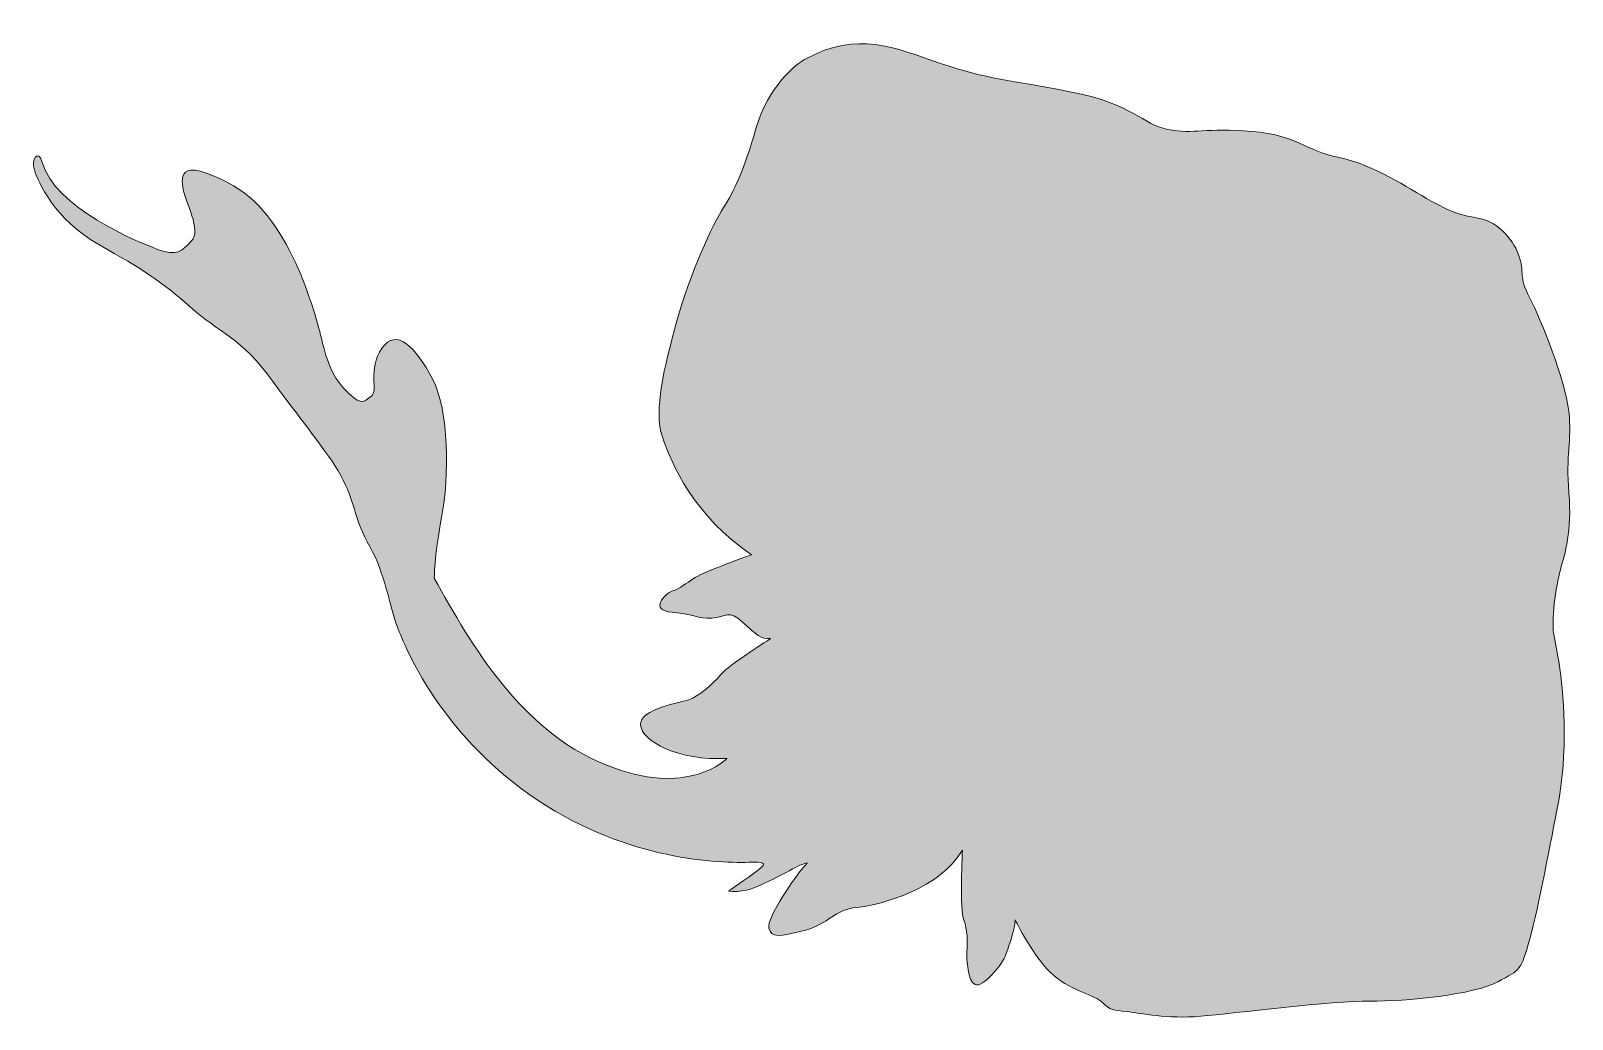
# Model space of a CAD drawing. Header units: inches. Extents: x 3.08 to 8.13, y -7.58 to -4.34.
import ezdxf

# ---------------------------------------------------------------- set-up
doc = ezdxf.new("R2010")
doc.units = ezdxf.units.IN
doc.header["$MEASUREMENT"] = 0
doc.layers.add('Layer 1', color=7, linetype='Continuous')

msp = doc.modelspace()

# ---------------------------------------------------------------- hatches: boundary and pattern name
at = {"layer": 'Layer 1', "true_color": 0xffffff}
h = msp.add_hatch(color=7, dxfattribs=at)
h.dxf.hatch_style = 2
edge = h.paths.add_edge_path()
edge.add_spline(control_points=[(5.357, -6.7222), (5.357, -6.7222), (5.2311, -6.8551), (4.9566, -6.7424), (4.6821, -6.6297), (4.5205, -6.3541), (4.398, -6.1325), (4.398, -6.1325), (4.3972, -6.0672), (4.4221, -5.9331), (4.4469, -5.7991), (4.4468, -5.5829), (4.3919, -5.4793), (4.3369, -5.3757), (4.2744, -5.3102), (4.2263, -5.3796), (4.1783, -5.449), (4.2157, -5.5199), (4.1919, -5.5358), (4.1682, -5.5517), (4.163, -5.5695), (4.118, -5.528), (4.0731, -5.4865), (4.0502, -5.4374), (4.0322, -5.3635), (4.0143, -5.2896), (3.9344, -4.9563), (3.7398, -4.8474), (3.5452, -4.7385), (3.5711, -4.8329), (3.5768, -4.8649), (3.5825, -4.8969), (3.6352, -4.9948), (3.6029, -5.0279), (3.5706, -5.061), (3.5548, -5.0802), (3.491, -5.0555), (3.4273, -5.0308), (3.1544, -4.9214), (3.1122, -4.7677), (3.1013, -4.7278), (3.0762, -4.7589), (3.0878, -4.7955), (3.0995, -4.8321), (3.1535, -4.9578), (3.2986, -5.0397), (3.4436, -5.1216), (3.506, -5.1614), (3.5993, -5.2451), (3.6925, -5.3288), (3.7622, -5.3409), (3.8701, -5.4892), (3.9779, -5.6375), (4.0616, -5.7347), (4.0997, -5.8109), (4.1378, -5.8871), (4.1373, -5.9419), (4.1869, -6.0289), (4.2366, -6.1159), (4.25, -6.2216), (4.2772, -6.2921), (4.3044, -6.3627), (4.4154, -6.6335), (4.7106, -6.8412), (5.0057, -7.049), (5.3082, -7.0662), (5.4285, -7.0624), (5.451, -7.0617), (5.4945, -7.0583), (5.4679, -7.0805), (5.4412, -7.1026), (5.3756, -7.148), (5.362, -7.1556), (5.362, -7.1556), (5.3726, -7.1628), (5.4208, -7.1535), (5.4689, -7.1442), (5.5821, -7.0757), (5.6002, -7.0707), (5.6183, -7.0657), (5.6289, -7.0557), (5.6071, -7.0789), (5.5854, -7.102), (5.4847, -7.2468), (5.494, -7.2778), (5.5032, -7.3088), (5.5257, -7.3081), (5.6108, -7.2855), (5.6959, -7.2629), (5.7031, -7.218), (5.7836, -7.21), (5.8642, -7.2019), (6.0568, -7.1474), (6.1279, -7.0225), (6.1279, -7.0225), (6.119, -7.2232), (6.1323, -7.2516), (6.1455, -7.2799), (6.1443, -7.3294), (6.1427, -7.3549), (6.1411, -7.3803), (6.1458, -7.4515), (6.1693, -7.4631), (6.1927, -7.4746), (6.2589, -7.4002), (6.2717, -7.3616), (6.2846, -7.3229), (6.299, -7.2846), (6.3006, -7.2506), (6.3006, -7.2506), (6.3642, -7.3799), (6.4273, -7.4335), (6.4905, -7.4872), (6.5625, -7.4963), (6.5866, -7.5217), (6.6107, -7.5471), (6.623, -7.5461), (6.6665, -7.5513), (6.7101, -7.5565), (6.8006, -7.5761), (6.9088, -7.5667), (7.0171, -7.5572), (7.3428, -7.5154), (7.4626, -7.5168), (7.5824, -7.5183), (7.8048, -7.4954), (7.8817, -7.454), (7.9585, -7.4126), (7.9575, -7.4176), (7.9867, -7.3135), (8.0159, -7.2095), (8.0574, -6.9827), (8.0787, -6.8754), (8.0999, -6.7681), (8.1172, -6.5548), (8.0671, -6.3275), (8.0544, -6.2701), (8.0727, -6.1605), (8.0872, -6.105), (8.1016, -6.0495), (8.1255, -5.9805), (8.1147, -5.8531), (8.1039, -5.7257), (8.1253, -5.687), (8.1146, -5.5854), (8.1038, -5.4838), (8.0229, -5.2859), (7.9859, -5.2133), (7.9487, -5.1408), (7.9699, -5.1381), (7.9533, -5.0833), (7.9367, -5.0286), (7.887, -4.9673), (7.8226, -4.9545), (7.7582, -4.9418), (7.7461, -4.9428), (7.6641, -4.8974), (7.5822, -4.852), (7.4813, -4.7805), (7.3628, -4.7553), (7.2443, -4.7301), (7.228, -4.6823), (7.0762, -4.6694), (6.9243, -4.6565), (6.8871, -4.6799), (6.8012, -4.6629), (6.7153, -4.6459), (6.6904, -4.581), (6.4858, -4.5404), (6.2811, -4.4999), (6.2091, -4.4993), (6.0565, -4.4468), (5.9039, -4.3943), (5.7851, -4.3401), (5.6152, -4.4314), (5.5825, -4.449), (5.4909, -4.5218), (5.4516, -4.6598), (5.4122, -4.7978), (5.38, -4.8652), (5.3454, -4.9185), (5.3108, -4.9717), (5.2356, -5.1352), (5.1929, -5.2897), (5.1503, -5.4442), (5.1162, -5.5817), (5.1451, -5.6697), (5.174, -5.7578), (5.2512, -5.9309), (5.4376, -6.0553), (5.4376, -6.0553), (5.2882, -6.1081), (5.2529, -6.1303), (5.2176, -6.1525), (5.2067, -6.164), (5.179, -6.174), (5.1513, -6.184), (5.1012, -6.2375), (5.1772, -6.244), (5.2531, -6.2504), (5.2588, -6.2653), (5.3073, -6.2629), (5.3558, -6.2605), (5.361, -6.234), (5.4076, -6.2759), (5.4543, -6.3177), (5.4668, -6.3322), (5.4998, -6.3302), (5.4998, -6.3302), (5.3607, -6.4176), (5.3357, -6.4486), (5.3107, -6.4797), (5.2595, -6.5211), (5.2339, -6.5297), (5.2081, -6.5383), (5.0698, -6.5607), (5.0732, -6.6128), (5.0766, -6.665), (5.1973, -6.7317), (5.357, -6.7222)], knot_values=[0, 0, 0, 0, 1, 1, 1, 2, 2, 2, 3, 3, 3, 4, 4, 4, 5, 5, 5, 6, 6, 6, 7, 7, 7, 8, 8, 8, 9, 9, 9, 10, 10, 10, 11, 11, 11, 12, 12, 12, 13, 13, 13, 14, 14, 14, 15, 15, 15, 16, 16, 16, 17, 17, 17, 18, 18, 18, 19, 19, 19, 20, 20, 20, 21, 21, 21, 22, 22, 22, 23, 23, 23, 24, 24, 24, 25, 25, 25, 26, 26, 26, 27, 27, 27, 28, 28, 28, 29, 29, 29, 30, 30, 30, 31, 31, 31, 32, 32, 32, 33, 33, 33, 34, 34, 34, 35, 35, 35, 36, 36, 36, 37, 37, 37, 38, 38, 38, 39, 39, 39, 40, 40, 40, 41, 41, 41, 42, 42, 42, 43, 43, 43, 44, 44, 44, 45, 45, 45, 46, 46, 46, 47, 47, 47, 48, 48, 48, 49, 49, 49, 50, 50, 50, 51, 51, 51, 52, 52, 52, 53, 53, 53, 54, 54, 54, 55, 55, 55, 56, 56, 56, 57, 57, 57, 58, 58, 58, 59, 59, 59, 60, 60, 60, 61, 61, 61, 62, 62, 62, 63, 63, 63, 64, 64, 64, 65, 65, 65, 66, 66, 66, 67, 67, 67, 68, 68, 68, 69, 69, 69, 70, 70, 70, 71, 71, 71, 72, 72, 72, 73, 73, 73, 73], degree=3, periodic=1)

# ---------------------------------------------------------------- linework, layer by layer
at = {"layer": 'Layer 1', "color": 7, "lineweight": 18, "true_color": 0xffffff}
msp.add_open_spline([(5.357, -6.7222), (5.357, -6.7222), (5.2311, -6.8551), (4.9566, -6.7424), (4.6821, -6.6297), (4.5205, -6.3541), (4.398, -6.1325), (4.398, -6.1325), (4.3972, -6.0672), (4.4221, -5.9331), (4.4469, -5.7991), (4.4468, -5.5829), (4.3919, -5.4793), (4.3369, -5.3757), (4.2744, -5.3102), (4.2263, -5.3796), (4.1783, -5.449), (4.2157, -5.5199), (4.1919, -5.5358), (4.1682, -5.5517), (4.163, -5.5695), (4.118, -5.528), (4.0731, -5.4865), (4.0502, -5.4374), (4.0322, -5.3635), (4.0143, -5.2896), (3.9344, -4.9563), (3.7398, -4.8474), (3.5452, -4.7385), (3.5711, -4.8329), (3.5768, -4.8649), (3.5825, -4.8969), (3.6352, -4.9948), (3.6029, -5.0279), (3.5706, -5.061), (3.5548, -5.0802), (3.491, -5.0555), (3.4273, -5.0308), (3.1544, -4.9214), (3.1122, -4.7677), (3.1013, -4.7278), (3.0762, -4.7589), (3.0878, -4.7955), (3.0995, -4.8321), (3.1535, -4.9578), (3.2986, -5.0397), (3.4436, -5.1216), (3.506, -5.1614), (3.5993, -5.2451), (3.6925, -5.3288), (3.7622, -5.3409), (3.8701, -5.4892), (3.9779, -5.6375), (4.0616, -5.7347), (4.0997, -5.8109), (4.1378, -5.8871), (4.1373, -5.9419), (4.1869, -6.0289), (4.2366, -6.1159), (4.25, -6.2216), (4.2772, -6.2921), (4.3044, -6.3627), (4.4154, -6.6335), (4.7106, -6.8412), (5.0057, -7.049), (5.3082, -7.0662), (5.4285, -7.0624), (5.451, -7.0617), (5.4945, -7.0583), (5.4679, -7.0805), (5.4412, -7.1026), (5.3756, -7.148), (5.362, -7.1556), (5.362, -7.1556), (5.3726, -7.1628), (5.4208, -7.1535), (5.4689, -7.1442), (5.5821, -7.0757), (5.6002, -7.0707), (5.6183, -7.0657), (5.6289, -7.0557), (5.6071, -7.0789), (5.5854, -7.102), (5.4847, -7.2468), (5.494, -7.2778), (5.5032, -7.3088), (5.5257, -7.3081), (5.6108, -7.2855), (5.6959, -7.2629), (5.7031, -7.218), (5.7836, -7.21), (5.8642, -7.2019), (6.0568, -7.1474), (6.1279, -7.0225), (6.1279, -7.0225), (6.119, -7.2232), (6.1323, -7.2516), (6.1455, -7.2799), (6.1443, -7.3294), (6.1427, -7.3549), (6.1411, -7.3803), (6.1458, -7.4515), (6.1693, -7.4631), (6.1927, -7.4746), (6.2589, -7.4002), (6.2717, -7.3616), (6.2846, -7.3229), (6.299, -7.2846), (6.3006, -7.2506), (6.3006, -7.2506), (6.3642, -7.3799), (6.4273, -7.4335), (6.4905, -7.4872), (6.5625, -7.4963), (6.5866, -7.5217), (6.6107, -7.5471), (6.623, -7.5461), (6.6665, -7.5513), (6.7101, -7.5565), (6.8006, -7.5761), (6.9088, -7.5667), (7.0171, -7.5572), (7.3428, -7.5154), (7.4626, -7.5168), (7.5824, -7.5183), (7.8048, -7.4954), (7.8817, -7.454), (7.9585, -7.4126), (7.9575, -7.4176), (7.9867, -7.3135), (8.0159, -7.2095), (8.0574, -6.9827), (8.0787, -6.8754), (8.0999, -6.7681), (8.1172, -6.5548), (8.0671, -6.3275), (8.0544, -6.2701), (8.0727, -6.1605), (8.0872, -6.105), (8.1016, -6.0495), (8.1255, -5.9805), (8.1147, -5.8531), (8.1039, -5.7257), (8.1253, -5.687), (8.1146, -5.5854), (8.1038, -5.4838), (8.0229, -5.2859), (7.9859, -5.2133), (7.9487, -5.1408), (7.9699, -5.1381), (7.9533, -5.0833), (7.9367, -5.0286), (7.887, -4.9673), (7.8226, -4.9545), (7.7582, -4.9418), (7.7461, -4.9428), (7.6641, -4.8974), (7.5822, -4.852), (7.4813, -4.7805), (7.3628, -4.7553), (7.2443, -4.7301), (7.228, -4.6823), (7.0762, -4.6694), (6.9243, -4.6565), (6.8871, -4.6799), (6.8012, -4.6629), (6.7153, -4.6459), (6.6904, -4.581), (6.4858, -4.5404), (6.2811, -4.4999), (6.2091, -4.4993), (6.0565, -4.4468), (5.9039, -4.3943), (5.7851, -4.3401), (5.6152, -4.4314), (5.5825, -4.449), (5.4909, -4.5218), (5.4516, -4.6598), (5.4122, -4.7978), (5.38, -4.8652), (5.3454, -4.9185), (5.3108, -4.9717), (5.2356, -5.1352), (5.1929, -5.2897), (5.1503, -5.4442), (5.1162, -5.5817), (5.1451, -5.6697), (5.174, -5.7578), (5.2512, -5.9309), (5.4376, -6.0553), (5.4376, -6.0553), (5.2882, -6.1081), (5.2529, -6.1303), (5.2176, -6.1525), (5.2067, -6.164), (5.179, -6.174), (5.1513, -6.184), (5.1012, -6.2375), (5.1772, -6.244), (5.2531, -6.2504), (5.2588, -6.2653), (5.3073, -6.2629), (5.3558, -6.2605), (5.361, -6.234), (5.4076, -6.2759), (5.4543, -6.3177), (5.4668, -6.3322), (5.4998, -6.3302), (5.4998, -6.3302), (5.3607, -6.4176), (5.3357, -6.4486), (5.3107, -6.4797), (5.2595, -6.5211), (5.2339, -6.5297), (5.2081, -6.5383), (5.0698, -6.5607), (5.0732, -6.6128), (5.0766, -6.665), (5.1973, -6.7317), (5.357, -6.7222)], degree=3, knots=[0, 0, 0, 0, 1, 1, 1, 2, 2, 2, 3, 3, 3, 4, 4, 4, 5, 5, 5, 6, 6, 6, 7, 7, 7, 8, 8, 8, 9, 9, 9, 10, 10, 10, 11, 11, 11, 12, 12, 12, 13, 13, 13, 14, 14, 14, 15, 15, 15, 16, 16, 16, 17, 17, 17, 18, 18, 18, 19, 19, 19, 20, 20, 20, 21, 21, 21, 22, 22, 22, 23, 23, 23, 24, 24, 24, 25, 25, 25, 26, 26, 26, 27, 27, 27, 28, 28, 28, 29, 29, 29, 30, 30, 30, 31, 31, 31, 32, 32, 32, 33, 33, 33, 34, 34, 34, 35, 35, 35, 36, 36, 36, 37, 37, 37, 38, 38, 38, 39, 39, 39, 40, 40, 40, 41, 41, 41, 42, 42, 42, 43, 43, 43, 44, 44, 44, 45, 45, 45, 46, 46, 46, 47, 47, 47, 48, 48, 48, 49, 49, 49, 50, 50, 50, 51, 51, 51, 52, 52, 52, 53, 53, 53, 54, 54, 54, 55, 55, 55, 56, 56, 56, 57, 57, 57, 58, 58, 58, 59, 59, 59, 60, 60, 60, 61, 61, 61, 62, 62, 62, 63, 63, 63, 64, 64, 64, 65, 65, 65, 66, 66, 66, 67, 67, 67, 68, 68, 68, 69, 69, 69, 70, 70, 70, 71, 71, 71, 72, 72, 72, 73, 73, 73, 73], dxfattribs=at)

doc.saveas('drawing.dxf')
